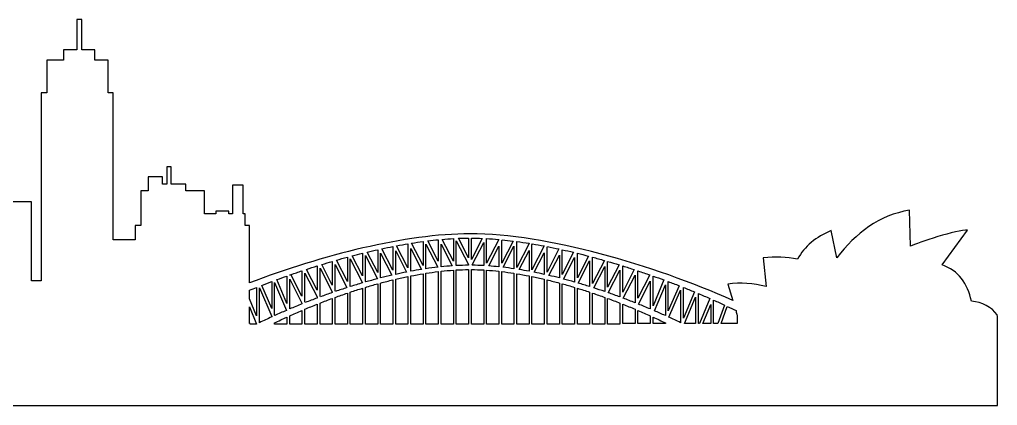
# Model space of a CAD drawing. Extents: x 4 to 1175, y 15 to 761.
# Drawn here: x 592 to 1175, y 488 to 717 of the extents above; entities that cross this region are included whole.
import ezdxf

# ---------------------------------------------------------------- set-up
doc = ezdxf.new("R2010")
doc.units = 0
doc.layers.get('0').update_dxf_attribs({"linetype": 'CONTINUOUS'})

msp = doc.modelspace()

# ---------------------------------------------------------------- linework, layer by layer
at = {"color": 1}
for p, q in [((628.912988, 717.40172), (625.926089, 717.40172)), ((625.926089, 717.40172), (625.926089, 699.38222)), ((628.912988, 699.38222), (628.912988, 717.40172)), ((625.926089, 699.38222), (618.058969, 699.38222)), ((618.058969, 699.38222), (618.058969, 695.209283)), ((636.779261, 699.38222), (628.912988, 699.38222)), ((636.779261, 693.334551), (636.779261, 699.38222)), ((636.779261, 699.38222), (636.779261, 699.38222)), ((618.058969, 695.209283), (618.058969, 693.334445)), ((618.058969, 693.334445), (608.181015, 693.334445)), ((608.181015, 693.334445), (608.181015, 673.796625)), ((644.645465, 693.334551), (636.779261, 693.334551)), ((644.645465, 673.796731), (644.645465, 693.334551)), ((608.181015, 673.796625), (604.762598, 673.796625)), ((604.762598, 673.796625), (604.762598, 561.849013)), ((647.713467, 673.796731), (644.645465, 673.796731)), ((647.713467, 586.254284), (647.713467, 673.796731)), ((682.267519, 629.812365), (679.744065, 629.812365)), ((679.744065, 629.812365), (679.744065, 619.465157)), ((682.267519, 619.465157), (682.267519, 629.812365)), ((677.023302, 623.821997), (668.49878, 623.821997)), ((668.49878, 623.821997), (668.49878, 615.472647)), ((677.023302, 619.465157), (677.023302, 623.821997)), ((679.744065, 619.465157), (677.023302, 619.465157)), ((690.985751, 619.465157), (682.267519, 619.465157)), ((690.985751, 615.472647), (690.985751, 619.465157)), ((725.079817, 618.921015), (718.733451, 618.921015)), ((718.733451, 618.921015), (718.733451, 601.860047)), ((725.079817, 601.860047), (725.079817, 618.921015)), ((668.49878, 615.472647), (664.14709, 615.472647)), ((664.14709, 615.472647), (664.14709, 594.78038)), ((702.049179, 615.472647), (690.985751, 615.472647)), ((702.049179, 601.860047), (702.049179, 615.472647)), ((598.929383, 608.982073), (584.839263, 608.982073)), ((598.929383, 561.849013), (598.929383, 608.982073)), ((708.758836, 601.860047), (702.049179, 601.860047)), ((716.555789, 603.312158), (708.758836, 603.312158)), ((708.758836, 603.312158), (708.758836, 601.860047)), ((716.555789, 601.860047), (716.555789, 603.312158)), ((718.733451, 601.860047), (716.555789, 601.860047)), ((726.350028, 601.860047), (725.079817, 601.860047)), ((726.350028, 594.78038), (726.350028, 601.860047)), ((1122.844677, 582.565598), (1122.210595, 603.89247)), ((664.14709, 594.78038), (660.701827, 594.78038)), ((660.701827, 594.78038), (660.701827, 586.254284)), ((728.887841, 594.78038), (726.350028, 594.78038)), ((728.887841, 560.631538), (728.887841, 594.78038)), ((1078.958454, 575.593933), (1075.582441, 591.854959)), ((1141.621309, 571.373007), (1156.855523, 591.969182)), ((660.701827, 586.254284), (647.713467, 586.254284)), ((823.355939, 583.936986), (823.355939, 569.617973)), ((823.355939, 583.936986), (823.355939, 583.936986)), ((832.377102, 570.988938), (825.539775, 584.293563)), ((832.377102, 585.299192), (832.377102, 570.988938)), ((832.377102, 585.299192), (832.377102, 585.299192)), ((834.092766, 583.717883), (841.13675, 570.010721)), ((834.092766, 569.08984), (834.092766, 583.717883)), ((841.399816, 573.602863), (835.200699, 585.665692)), ((841.399816, 586.356601), (841.399816, 573.602863)), ((841.399816, 586.356601), (841.399816, 586.356601)), ((843.115974, 583.643482), (849.722796, 570.786902)), ((843.116009, 570.263927), (843.115974, 583.643482)), ((850.423025, 573.528437), (843.723704, 586.56795)), ((850.423025, 587.053196), (850.423025, 573.528437)), ((850.423025, 587.052666), (850.423025, 587.053196)), ((852.138653, 585.777216), (859.444187, 571.557926)), ((852.138653, 570.930917), (852.138653, 585.777216)), ((859.444187, 575.666295), (853.518438, 587.200992)), ((859.444187, 587.339475), (859.444187, 575.666295)), ((859.444187, 587.339475), (859.444187, 587.339475)), ((861.159816, 574.517527), (861.159816, 587.339475)), ((867.66278, 587.175669), (861.159816, 574.517527)), ((861.65127, 571.370256), (868.464785, 584.632046)), ((868.464785, 584.632046), (868.464785, 570.931576)), ((870.180449, 572.383797), (870.180449, 587.053196)), ((877.441532, 586.517308), (870.180449, 572.383797)), ((879.203692, 585.833015), (879.458962, 586.330142)), ((879.203692, 572.45346), (879.203692, 585.833015)), ((885.958293, 585.597881), (879.203692, 572.45346)), ((888.226901, 569.840199), (888.226901, 585.299192)), ((895.532399, 584.055862), (888.226901, 569.840199)), ((895.532399, 584.220725), (895.532399, 584.055862)), ((897.248063, 583.290528), (897.553992, 583.886345)), ((897.248063, 568.469205), (897.248063, 583.290528)), ((796.2909, 578.315621), (796.2909, 564.84513)), ((796.2909, 578.315621), (796.2909, 578.315621)), ((798.006564, 576.980322), (805.132746, 563.109329)), ((798.006564, 561.506325), (798.006564, 576.980322)), ((805.312062, 566.865672), (799.083524, 578.98949)), ((805.312062, 580.421968), (805.312062, 566.865672)), ((805.312062, 580.421968), (805.312062, 580.421968)), ((807.027727, 578.356977), (813.772026, 565.229623)), ((807.027727, 563.597673), (807.027727, 578.356977)), ((814.334777, 568.236771), (807.796676, 580.963652)), ((814.334777, 582.307125), (814.334777, 568.236771)), ((814.334777, 582.3062), (814.334777, 582.307125)), ((816.04836, 579.734158), (822.538412, 567.101338)), ((816.04836, 565.743786), (816.04836, 579.734158)), ((823.355939, 569.617973), (816.612698, 582.739641)), ((825.071603, 581.100466), (831.451554, 568.686245)), ((825.071603, 567.585021), (825.071603, 581.100466)), ((871.451189, 570.748143), (877.488028, 582.495219)), ((877.488028, 582.495219), (877.488028, 570.224663)), ((880.02637, 569.946109), (886.511272, 582.569115)), ((886.511272, 582.569115), (886.511272, 569.090369)), ((889.699184, 568.602001), (895.532399, 579.953261)), ((895.532399, 579.953261), (895.532399, 567.586054)), ((904.52929, 582.638358), (897.248063, 568.469205)), ((898.600931, 566.994869), (904.555114, 578.584861)), ((904.555114, 578.584861), (904.555114, 565.744315)), ((906.270778, 581.923161), (906.450059, 582.271988)), ((906.270778, 567.09152), (906.270778, 581.923161)), ((913.342173, 580.85295), (906.270778, 567.09152)), ((907.36012, 565.10868), (913.576241, 577.208209)), ((913.576241, 577.208209), (913.576241, 563.598174)), ((915.291905, 565.711746), (915.291905, 580.421968)), ((922.048093, 578.862885), (915.291905, 565.711746)), ((924.315148, 563.700514), (924.315148, 578.315621)), ((778.247059, 559.364244), (771.963205, 571.595021)), ((778.247059, 573.468296), (778.247059, 559.364244)), ((778.247059, 573.468296), (778.247059, 573.468296)), ((779.960641, 571.527312), (786.996406, 557.832554)), ((779.960641, 556.029045), (779.960641, 571.527312)), ((787.267692, 561.409096), (780.709447, 574.174204)), ((787.267692, 575.989087), (787.267692, 561.409096)), ((787.267692, 575.989087), (787.267692, 575.989087)), ((788.983356, 574.960203), (796.2909, 560.739883)), ((788.983356, 558.463536), (788.983356, 574.960203)), ((796.2909, 564.84513), (790.167772, 576.760164)), ((859.444187, 571.178091), (859.437555, 571.165126)), ((859.437555, 571.165126), (859.444187, 571.161422)), ((859.444187, 571.557926), (859.444187, 571.178091)), ((859.444187, 571.161422), (859.444187, 571.149516)), ((861.75668, 571.165627), (861.65127, 571.370256)), ((861.718439, 571.146048), (861.75668, 571.165627)), ((915.992627, 562.973863), (922.596909, 575.82629)), ((922.596909, 575.82629), (922.596909, 561.16363)), ((930.957636, 576.626337), (924.315148, 563.700514)), ((924.795208, 560.530076), (931.622728, 573.815563)), ((931.622728, 573.815563), (931.622728, 558.463536)), ((933.335781, 560.265055), (933.335781, 575.991732)), ((940.407706, 574.029583), (933.335781, 560.265055)), ((942.35899, 558.219106), (942.35899, 573.468296)), ((949.151867, 571.440529), (942.35899, 558.219106)), ((1035.072266, 575.593933), (1036.760519, 558.49058)), ((753.117323, 565.427425), (752.895637, 565.313231)), ((752.895637, 565.313231), (752.895637, 565.349398)), ((753.117323, 565.427425), (753.117323, 565.427425)), ((760.200607, 552.779616), (753.611882, 565.601574)), ((760.200607, 567.842778), (760.200607, 552.779616)), ((760.200607, 567.842778), (760.200607, 567.842778)), ((761.918881, 566.502293), (769.225896, 552.283007)), ((761.918881, 549.43615), (761.918881, 566.502293)), ((769.225896, 556.386116), (762.88521, 568.724899)), ((769.225896, 570.749067), (769.225896, 556.386116)), ((769.225896, 570.749067), (769.225896, 570.749067)), ((770.939479, 569.483512), (778.247059, 555.259569)), ((770.939479, 553.051434), (770.939479, 569.483512)), ((832.377102, 566.13074), (832.377102, 536.105698)), ((832.377102, 566.13074), (832.377102, 566.13074)), ((834.092766, 536.105698), (834.092766, 566.403074)), ((841.399816, 567.411271), (841.399816, 536.105698)), ((841.399816, 567.411271), (841.399816, 567.411271)), ((843.115974, 536.104668), (843.115974, 567.60611)), ((843.135059, 570.226727), (843.116009, 570.263927)), ((850.423025, 568.25672), (850.423025, 536.104668)), ((850.423025, 568.25672), (850.423025, 568.25672)), ((852.138653, 536.104668), (852.138653, 568.36316)), ((859.444187, 568.596735), (859.444187, 536.104668)), ((859.444187, 568.596735), (859.444187, 568.596735)), ((861.159816, 536.104668), (861.159816, 568.596735)), ((868.464785, 568.36316), (868.464785, 536.104668)), ((870.180449, 536.104668), (870.180449, 568.25672)), ((877.488028, 567.60611), (877.488028, 536.104668)), ((879.203692, 536.105698), (879.203692, 567.411271)), ((886.511272, 566.403074), (886.511272, 536.105698)), ((888.226901, 536.105698), (888.226901, 566.13074)), ((934.112986, 557.672858), (940.643326, 570.383201)), ((940.643326, 570.383201), (940.643326, 555.506066)), ((942.70884, 554.795515), (949.666569, 568.338872)), ((949.666569, 568.338872), (949.666569, 552.299542)), ((951.380152, 555.242015), (951.380152, 570.749067)), ((958.22263, 568.560592), (951.380152, 555.242015)), ((951.606494, 551.578139), (958.687203, 565.357653)), ((958.687203, 565.357653), (958.687203, 548.848592)), ((960.403361, 551.627235), (960.403361, 567.842778)), ((967.492359, 565.425361), (960.403361, 551.627235)), ((604.762598, 561.849013), (598.929383, 561.849013)), ((742.156765, 561.460714), (742.156765, 545.433784)), ((742.156765, 561.460714), (742.156765, 561.460714)), ((743.874475, 560.943433), (750.878701, 544.288117)), ((743.874475, 541.451601), (743.874475, 560.943433)), ((751.179973, 548.403654), (745.211856, 562.594002)), ((751.179973, 564.747365), (751.179973, 548.403654)), ((751.179973, 564.747365), (751.179973, 564.747365)), ((752.895637, 562.892188), (760.200607, 548.676507)), ((752.895637, 545.14959), (752.895637, 562.892188)), ((796.2909, 560.739883), (796.2909, 560.671152)), ((798.160058, 561.207632), (798.006564, 561.506325)), ((805.312062, 560.122293), (805.312062, 536.107222)), ((805.312062, 560.122293), (805.312062, 560.122293)), ((807.027727, 536.106732), (807.027727, 560.586372)), ((814.334777, 562.449829), (814.334777, 536.106732)), ((814.334777, 562.449829), (814.334777, 562.449829)), ((816.04836, 536.106732), (816.04836, 562.857552)), ((823.355939, 564.463149), (823.355939, 536.106732)), ((823.355939, 564.463149), (823.355939, 564.463149)), ((825.071603, 536.105698), (825.071603, 564.808325)), ((895.532399, 564.808325), (895.532399, 536.105698)), ((897.248063, 536.106732), (897.248063, 564.463149)), ((904.555114, 562.857552), (904.555114, 536.106732)), ((906.270778, 536.107261), (906.270778, 562.449829)), ((913.576241, 560.586901), (913.576241, 536.107261)), ((915.291905, 536.107222), (915.291905, 560.122293)), ((960.677257, 548.056916), (967.710411, 561.747547)), ((967.710411, 561.747547), (967.710411, 545.150119)), ((969.423994, 546.99961), (969.423994, 564.747365)), ((975.90371, 562.405908), (969.423994, 546.99961)), ((970.225505, 544.074179), (976.731573, 559.545068)), ((976.731573, 559.545068), (976.731573, 541.197869)), ((978.445156, 544.061295), (978.445156, 561.462302)), ((1013.973792, 559.966979), (1017.024755, 550.19548)), ((728.887806, 551.213766), (728.887806, 556.271339)), ((733.135603, 557.982865), (733.135603, 541.032476)), ((733.135603, 557.982865), (733.135603, 557.982865)), ((734.851267, 557.627329), (742.156765, 540.68728)), ((734.851267, 536.982079), (734.851267, 557.627329)), ((742.156765, 545.433784), (736.220186, 559.194703)), ((778.247059, 555.259569), (778.247059, 554.91747)), ((780.189559, 555.583596), (779.960641, 556.029045)), ((787.267692, 554.591842), (787.267692, 536.107184)), ((787.267692, 554.591842), (787.267692, 554.591842)), ((788.983356, 536.107198), (788.983356, 555.164947)), ((796.2909, 557.496586), (796.2909, 536.107198)), ((796.2909, 557.496586), (796.2909, 557.496586)), ((798.006564, 536.107222), (798.006564, 558.020097)), ((922.596909, 558.020097), (922.596909, 536.107222)), ((924.315148, 536.107184), (924.315148, 557.496057)), ((931.622728, 555.163899), (931.622728, 536.107184)), ((933.335781, 536.107184), (933.335781, 554.591842)), ((984.888183, 558.997853), (978.445156, 544.061295)), ((978.841008, 540.236648), (985.754782, 556.260474)), ((985.754782, 556.260474), (985.754782, 536.982065)), ((987.4684, 539.618635), (987.4684, 557.983924)), ((994.020435, 555.328269), (987.4684, 539.618635)), ((996.493689, 536.509742), (996.493689, 554.294186)), ((733.135603, 541.032476), (728.887806, 551.213766)), ((760.200607, 548.676507), (760.200607, 548.164909)), ((762.169494, 548.948841), (761.918881, 549.43615)), ((769.225896, 552.283007), (769.225896, 551.663406)), ((769.225896, 547.978787), (769.225896, 536.107159)), ((769.225896, 547.978787), (769.225896, 547.978787)), ((771.264528, 552.418914), (770.939479, 553.051434)), ((770.939479, 536.107184), (770.939479, 548.653703)), ((778.247059, 551.419428), (778.247059, 536.107184)), ((778.247059, 551.419428), (778.247059, 551.419428)), ((779.960641, 536.107184), (779.960641, 552.041093)), ((940.643326, 552.041093), (940.643326, 536.107184)), ((942.35899, 536.107159), (942.35899, 551.41837)), ((949.666569, 548.653164), (949.666569, 536.107159)), ((951.380152, 536.509706), (951.380152, 547.978257)), ((988.208386, 536.509742), (994.775415, 552.258651)), ((994.775415, 552.258651), (994.775415, 536.509742)), ((1003.240564, 551.396688), (997.03164, 536.509742)), ((999.063534, 536.509706), (1003.798659, 547.861467)), ((1003.798659, 547.861467), (1003.798659, 536.509706)), ((1005.514287, 536.509717), (1005.514287, 550.389493)), ((728.887806, 546.336497), (733.135603, 536.154689)), ((728.887806, 536.509717), (728.887806, 546.336497)), ((760.200607, 544.274091), (760.200607, 536.107148)), ((760.200607, 544.274091), (760.200607, 544.274091)), ((761.918881, 536.107159), (761.918881, 545.000157)), ((958.687203, 544.999624), (958.687203, 536.509706)), ((960.403361, 536.509706), (960.403361, 544.274091)), ((1011.922178, 547.470808), (1007.934307, 536.509717)), ((1009.929548, 536.509706), (1013.626976, 546.674458)), ((729.256776, 536.509717), (728.887806, 536.509717)), ((729.256776, 536.107159), (729.256776, 536.509717)), ((733.135603, 536.154689), (733.135603, 536.148497)), ((742.156765, 540.68728), (742.156765, 540.417528)), ((743.96595, 541.239207), (743.874475, 541.451601)), ((743.874475, 536.107134), (743.874475, 536.87711)), ((751.179973, 540.301192), (751.179973, 536.107134)), ((751.179973, 540.301192), (751.179973, 540.301192)), ((752.895637, 536.107148), (752.895637, 541.077385)), ((958.687203, 536.509706), (951.380152, 536.509706)), ((967.710411, 536.509706), (960.403361, 536.509706)), ((967.710411, 541.07687), (967.710411, 536.509706)), ((969.423994, 536.509706), (969.423994, 540.301722)), ((976.731573, 536.509706), (969.423994, 536.509706)), ((976.731573, 536.876609), (976.731573, 536.509706)), ((994.775415, 536.509742), (988.208386, 536.509742)), ((997.03164, 536.509742), (996.493689, 536.509742)), ((1003.798659, 536.509706), (999.063534, 536.509706)), ((1007.934307, 536.509717), (1005.514287, 536.509717)), ((1019.615767, 536.509706), (1009.929548, 536.509706)), ((1019.615767, 540.670692), (1019.615767, 536.509706)), ((1174.631112, 540.666349), (1174.572798, 541.673523)), ((1174.572798, 541.673523), (1174.572798, 541.673523)), ((733.050336, 536.107159), (729.256776, 536.107159)), ((751.179973, 536.107134), (743.874475, 536.107134)), ((760.200607, 536.107148), (752.895637, 536.107148)), ((769.225896, 536.107159), (761.918881, 536.107159)), ((778.247059, 536.107184), (770.939479, 536.107184)), ((787.267692, 536.107184), (779.960641, 536.107184)), ((796.2909, 536.107198), (788.983356, 536.107198)), ((805.312062, 536.107222), (798.006564, 536.107222)), ((814.334777, 536.106732), (807.027727, 536.106732)), ((823.355939, 536.106732), (816.04836, 536.106732)), ((832.377102, 536.105698), (825.071603, 536.105698)), ((841.399816, 536.105698), (834.092766, 536.105698)), ((850.423025, 536.104668), (843.115974, 536.104668)), ((859.444187, 536.104668), (852.138653, 536.104668)), ((868.464785, 536.104668), (861.159816, 536.104668)), ((877.488028, 536.104668), (870.180449, 536.104668)), ((886.511272, 536.105698), (879.203692, 536.105698)), ((895.532399, 536.105698), (888.226901, 536.105698)), ((904.555114, 536.106732), (897.248063, 536.106732)), ((913.576241, 536.107261), (906.270778, 536.107261)), ((922.596909, 536.107222), (915.291905, 536.107222)), ((931.622728, 536.107184), (924.315148, 536.107184)), ((940.643326, 536.107184), (933.335781, 536.107184)), ((949.666569, 536.107159), (942.35899, 536.107159)), ((159.130692, 487.73109), (1174.631112, 487.73109))]:
    msp.add_line(p, q, dxfattribs=at)
for points in [[(1122.210595, 603.89247), (1103.990505, 601.045501), (1090.322943, 590.312887), (1078.958454, 575.593933)], [(860.304118, 589.897466), (822.157412, 589.897466), (772.122237, 577.145609), (728.887841, 560.631538)], [(1017.024755, 550.19548), (969.267466, 571.449895), (906.187063, 589.897466), (860.304118, 589.897466)], [(1075.582441, 591.854959), (1066.563043, 588.006884), (1059.571905, 582.553427), (1055.538703, 574.749038)], [(1156.855523, 591.969182), (1150.884336, 592.558356), (1126.859888, 584.423474), (1122.844677, 582.565598)], [(816.612698, 582.739641), (818.875203, 583.165726), (821.123491, 583.565112), (823.355939, 583.936986)], [(825.539775, 584.293563), (827.838757, 584.65951), (830.118442, 584.995214), (832.377102, 585.299192)], [(835.200699, 585.665692), (837.287486, 585.923926), (839.355434, 586.155807), (841.399816, 586.356601)], [(843.723704, 586.56795), (845.986915, 586.767022), (848.221691, 586.929607), (850.423025, 587.052666)], [(853.518438, 587.200992), (855.523097, 587.280444), (857.500911, 587.32905), (859.444187, 587.339475)], [(861.159816, 587.339475), (863.288794, 587.328098), (865.460388, 587.269755), (867.66278, 587.175669)], [(870.180449, 587.053196), (872.563462, 586.920004), (874.98627, 586.739371), (877.441532, 586.517308)], [(879.458962, 586.330142), (881.602052, 586.117336), (883.769025, 585.873524), (885.958293, 585.597881)], [(888.226901, 585.299192), (890.63916, 584.974576), (893.074385, 584.615907), (895.532399, 584.220725)], [(897.553992, 583.886345), (899.862958, 583.499365), (902.188469, 583.083042), (904.52929, 582.638358)], [(790.167772, 576.760164), (792.211802, 577.294728), (794.253291, 577.814712), (796.2909, 578.315621)], [(799.083524, 578.98949), (801.165936, 579.486113), (803.242245, 579.963446), (805.312062, 580.421968)], [(807.796676, 580.963652), (809.985768, 581.433234), (812.166428, 581.882708), (814.334777, 582.3062)], [(906.450059, 582.271988), (908.735636, 581.824366), (911.033912, 581.351608), (913.342173, 580.85295)], [(915.291905, 580.421968), (917.536383, 579.924792), (919.78901, 579.40478), (922.048093, 578.862885)], [(924.315148, 578.315621), (926.52516, 577.772325), (928.740216, 577.209109), (930.957636, 576.626337)], [(771.963205, 571.595021), (774.055071, 572.234014), (776.150148, 572.858854), (778.247059, 573.468296)], [(780.709447, 574.174204), (782.895717, 574.796715), (785.082198, 575.40174), (787.267692, 575.989087)], [(859.444187, 571.149516), (857.045968, 571.135228), (854.609368, 571.061593), (852.138653, 570.930917)], [(868.464785, 570.931576), (866.185911, 571.052096), (863.935965, 571.12438), (861.718439, 571.146048)], [(933.335781, 575.991732), (935.692584, 575.358373), (938.050198, 574.703769), (940.407706, 574.029583)], [(942.35899, 573.468296), (944.625904, 572.809458), (946.891055, 572.133818), (949.151867, 571.440529)], [(1055.538703, 574.749038), (1049.036938, 576.213164), (1042.196225, 576.423744), (1035.072266, 575.593933)], [(1159.134961, 549.832715), (1156.846597, 560.339837), (1151.481165, 567.963904), (1141.621309, 571.373007)], [(752.895637, 565.349398), (752.96965, 565.375327), (753.043275, 565.401573), (753.117323, 565.427425)], [(753.611882, 565.601574), (755.797834, 566.362275), (757.995428, 567.108983), (760.200607, 567.842778)], [(762.88521, 568.724899), (764.992951, 569.413186), (767.106866, 570.088244), (769.225896, 570.749067)], [(822.538412, 567.101338), (820.384704, 566.678347), (818.220412, 566.22501), (816.04836, 565.743786)], [(831.451554, 568.686245), (829.337674, 568.350302), (827.210636, 567.983141), (825.071603, 567.585021)], [(825.071603, 564.808325), (827.522597, 565.291718), (829.959269, 565.733467), (832.377102, 566.13074)], [(841.13675, 570.010721), (838.810251, 569.747196), (836.460434, 569.437979), (834.092766, 569.08984)], [(834.092766, 566.403074), (836.550427, 566.786826), (838.987381, 567.12388), (841.399816, 567.411271)], [(843.115974, 567.60611), (845.580656, 567.876856), (848.01768, 568.094795), (850.423025, 568.25672)], [(849.722796, 570.786902), (847.549967, 570.641117), (845.354031, 570.455408), (843.135059, 570.226727)], [(852.138653, 568.36316), (854.611202, 568.502913), (857.047909, 568.58147), (859.444187, 568.596735)], [(861.159816, 568.596735), (863.556023, 568.581389), (865.992342, 568.502913), (868.464785, 568.36316)], [(870.180449, 568.25672), (872.58597, 568.094795), (875.02317, 567.876884), (877.488028, 567.60611)], [(877.488028, 570.224663), (875.456452, 570.434213), (873.444349, 570.607913), (871.451189, 570.748143)], [(879.203692, 567.411271), (881.616163, 567.12388), (884.053434, 566.786854), (886.511272, 566.403074)], [(886.511272, 569.090369), (884.333116, 569.410621), (882.169918, 569.697324), (880.02637, 569.946109)], [(888.226901, 566.13074), (890.644698, 565.733467), (893.081405, 565.291718), (895.532399, 564.808325)], [(895.532399, 567.586054), (893.578116, 567.949775), (891.632653, 568.290082), (889.699184, 568.602001)], [(904.555114, 565.744315), (902.563048, 566.18564), (900.577756, 566.60244), (898.600931, 566.994869)], [(951.380152, 570.749067), (953.667387, 570.035779), (955.94873, 569.305765), (958.22263, 568.560592)], [(960.403361, 567.842778), (962.777343, 567.052838), (965.140884, 566.246388), (967.492359, 565.425361)], [(736.220186, 559.194703), (738.183852, 559.959158), (740.164735, 560.713873), (742.156765, 561.460714)], [(745.211856, 562.594002), (747.190445, 563.321419), (749.179618, 564.03995), (751.179973, 564.747365)], [(796.2909, 560.671152), (793.854299, 559.963667), (791.417593, 559.227289), (788.983356, 558.463536)], [(798.006564, 558.020097), (800.44253, 558.752729), (802.87906, 559.453444), (805.312062, 560.122293)], [(805.132746, 563.109329), (802.81168, 562.504069), (800.486662, 561.868938), (798.160058, 561.207632)], [(813.772026, 565.229623), (811.530264, 564.71395), (809.281729, 564.170626), (807.027727, 563.597673)], [(807.027727, 560.586372), (809.469231, 561.242299), (811.905761, 561.864176), (814.334777, 562.449829)], [(816.04836, 562.857552), (818.494803, 563.43101), (820.931968, 563.967295), (823.355939, 564.463149)], [(897.248063, 564.463149), (899.671999, 563.967295), (902.108706, 563.430985), (904.555114, 562.857552)], [(906.270778, 562.449829), (908.699159, 561.864306), (911.135371, 561.242659), (913.576241, 560.586901)], [(913.576241, 563.598174), (911.499367, 564.126098), (909.426833, 564.629308), (907.36012, 565.10868)], [(915.291905, 560.122293), (917.724766, 559.453486), (920.161084, 558.752676), (922.596909, 558.020097)], [(922.596909, 561.16363), (920.393565, 561.790992), (918.191314, 562.396595), (915.992627, 562.973863)], [(931.622728, 558.463536), (929.34844, 559.177082), (927.071718, 559.865524), (924.795208, 560.530076)], [(969.423994, 564.747365), (971.596822, 563.978962), (973.75681, 563.197806), (975.90371, 562.405908)], [(978.445156, 561.462302), (980.609024, 560.651043), (982.75797, 559.829794), (984.888183, 558.997853)], [(1036.760519, 558.49058), (1029.064602, 560.342437), (1021.606668, 561.157424), (1013.973792, 559.966979)], [(728.887806, 556.271339), (730.295601, 556.845369), (731.709604, 557.416826), (733.135603, 557.982865)], [(778.247059, 554.91747), (775.910894, 554.10696), (773.582913, 553.272316), (771.264528, 552.418914)], [(779.960641, 552.041093), (782.387788, 552.917284), (784.824459, 553.768356), (787.267692, 554.591842)], [(786.996406, 557.832554), (784.723212, 557.105179), (782.453334, 556.355572), (780.189559, 555.583596)], [(788.983356, 555.164947), (791.415476, 555.970843), (793.852289, 556.748732), (796.2909, 557.496586)], [(924.315148, 557.496057), (926.75383, 556.748171), (929.190502, 555.969827), (931.622728, 555.163899)], [(933.335781, 554.591842), (935.779191, 553.768307), (938.216038, 552.91734), (940.643326, 552.041093)], [(940.643326, 555.506066), (938.471308, 556.248268), (936.293964, 556.971561), (934.112986, 557.672858)], [(949.666569, 552.299542), (947.356581, 553.152107), (945.036785, 553.985382), (942.70884, 554.795515)], [(987.4684, 557.983924), (989.67439, 557.108245), (991.858966, 556.222582), (994.020435, 555.328269)], [(996.493689, 554.294186), (998.771575, 553.336712), (1001.022227, 552.370693), (1003.240564, 551.396688)], [(760.200607, 548.164909), (757.746155, 547.179385), (755.310648, 546.173334), (752.895637, 545.14959)], [(761.918881, 545.000157), (764.335268, 546.01421), (766.771974, 547.007519), (769.225896, 547.978787)], [(769.225896, 551.663406), (766.861015, 550.778336), (764.507423, 549.873619), (762.169494, 548.948841)], [(770.939479, 548.653703), (773.361581, 549.598904), (775.798605, 550.521912), (778.247059, 551.419428)], [(942.35899, 551.41837), (944.807373, 550.520864), (947.244503, 549.59835), (949.666569, 548.653164)], [(951.380152, 547.978257), (953.834004, 547.007018), (956.270887, 546.013649), (958.687203, 544.999624)], [(958.687203, 548.848592), (956.34116, 549.778348), (953.979913, 550.688268), (951.606494, 551.578139)], [(967.710411, 545.150119), (965.384547, 546.136073), (963.03988, 547.106332), (960.677257, 548.056916)], [(1005.514287, 550.389493), (1007.683447, 549.422664), (1009.820222, 548.449329), (1011.922178, 547.470808)], [(1174.572798, 541.673523), (1171.137236, 546.306306), (1165.546273, 549.114195), (1159.134961, 549.832715)], [(750.878701, 544.288117), (748.552026, 543.287202), (746.246553, 542.270359), (743.96595, 541.239207)], [(752.895637, 541.077385), (755.304933, 542.161308), (757.741111, 543.227988), (760.200607, 544.274091)], [(960.403361, 544.274091), (962.863562, 543.227713), (965.30048, 542.161086), (967.710411, 541.07687)], [(976.731573, 541.197869), (974.583756, 542.169609), (972.414491, 543.129105), (970.225505, 544.074179)], [(1013.626976, 546.674458), (1015.417676, 545.830836), (1017.183082, 544.983926), (1018.918149, 544.134564)], [(1018.918149, 544.134564), (1018.91956, 543.396126), (1019.615767, 540.670692), (1019.615767, 540.670692)], [(733.135603, 536.148497), (733.107275, 536.134661), (733.078664, 536.121002), (733.050336, 536.107159)], [(742.156765, 540.417528), (739.689649, 539.287535), (737.252978, 538.141208), (734.851267, 536.982079)], [(743.874475, 536.87711), (746.276504, 538.034299), (748.712716, 539.176625), (751.179973, 540.301192)], [(969.423994, 540.301722), (971.891992, 539.176865), (974.328875, 538.034109), (976.731573, 536.876609)], [(985.754782, 536.982065), (983.480529, 538.079684), (981.174104, 539.165022), (978.841008, 540.236648)], [(1174.631112, 487.73109), (1174.643036, 505.381433), (1174.631112, 523.11017), (1174.631112, 540.666349)]]:
    msp.add_open_spline(points, degree=3, dxfattribs=at)

doc.saveas('drawing.dxf')
